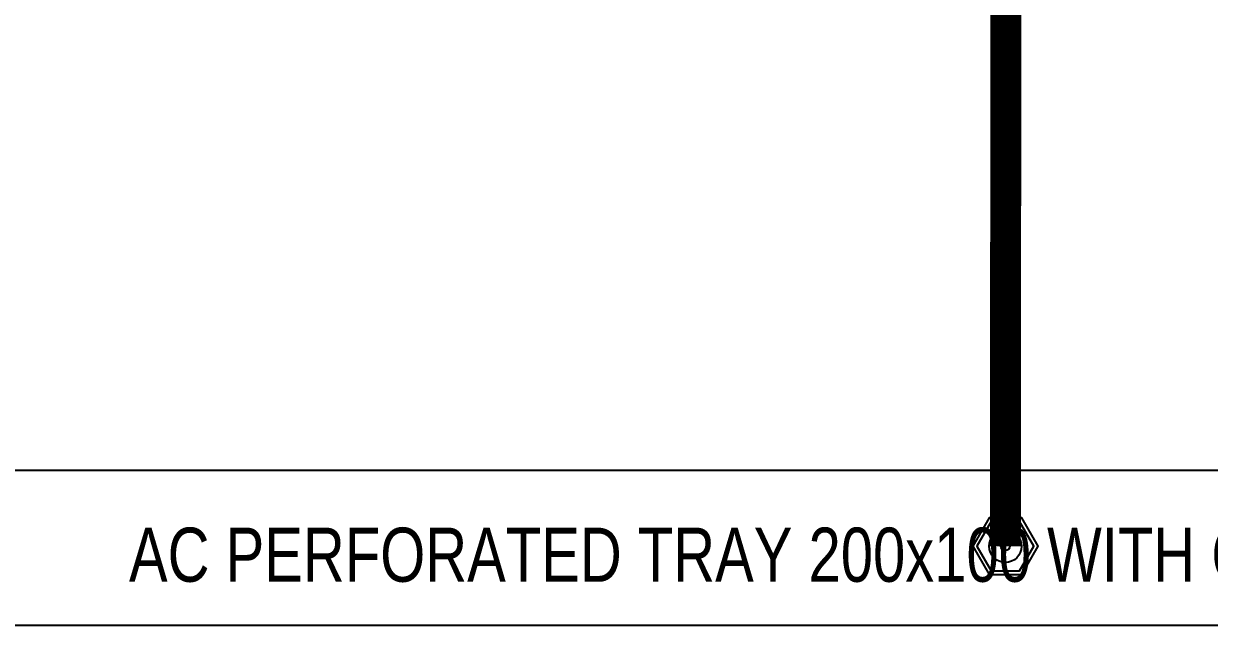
# Model space of a CAD drawing. Header units: millimetres. Extents: x 2497.4 to 2515.8, y 479.1 to 489.2.
# Drawn here: x 2504.358 to 2505.123, y 481.025 to 481.414 of the extents above; entities that cross this region are included whole.
import ezdxf
from ezdxf.enums import TextEntityAlignment as Align

# ---------------------------------------------------------------- set-up
doc = ezdxf.new("R2010")
doc.units = ezdxf.units.MM
doc.layers.add('A-DIMS-0050', color=8, linetype='Continuous', lineweight=18)
doc.styles.add('Cordia TCR', font='Cordia.shx', dxfattribs={"width": 0.85})

# ---------------------------------------------------------------- blocks, each defined once
blk = doc.blocks.new('G$C71643F1A')
at = {"color": 3}
for points in [[(-0.00494, -0.00856), (0.00494, -0.00856), (0.00988, 0), (0.00494, 0.00856), (-0.00494, 0.00856), (-0.00988, 0)], [(-0.00431, -0.00746), (0.00431, -0.00746), (0.00862, 0), (0.00431, 0.00746), (-0.00431, 0.00746), (-0.00862, 0)]]:
    blk.add_lwpolyline(points, close=True, dxfattribs=at)
for radius in [0.00489, 0.00132]:
    blk.add_circle((0, 0), radius, dxfattribs=at)

msp = doc.modelspace()

# ---------------------------------------------------------------- linework, layer by layer
at = {"color": 6, "const_width": 0.02}
msp.add_lwpolyline([(2504.99249, 481.982), (2504.99157, 481.07652)], dxfattribs=at)
at = {"color": 6}
msp.add_lwpolyline([(2500.23661, 481.02543), (2505.4835, 481.02543), (2505.4835, 481.12543), (2500.23661, 481.12543)], close=True, dxfattribs=at)

# ---------------------------------------------------------------- block references
at = {"xscale": 2.135710608597084, "yscale": 2.135710608597084, "zscale": 2.135710608597084}
msp.add_blockref('G$C71643F1A', (2504.99157, 481.07652), dxfattribs=at)

# ---------------------------------------------------------------- texts
at = {"layer": 'A-DIMS-0050', "color": 2, "style": 'Cordia TCR', "width": 0.8}
msp.add_text('AC PERFORATED TRAY 200x100 WITH COVER', height=0.035, dxfattribs=at).set_placement((2504.84162, 481.07107), align=Align.MIDDLE_CENTER)

doc.saveas('drawing.dxf')
